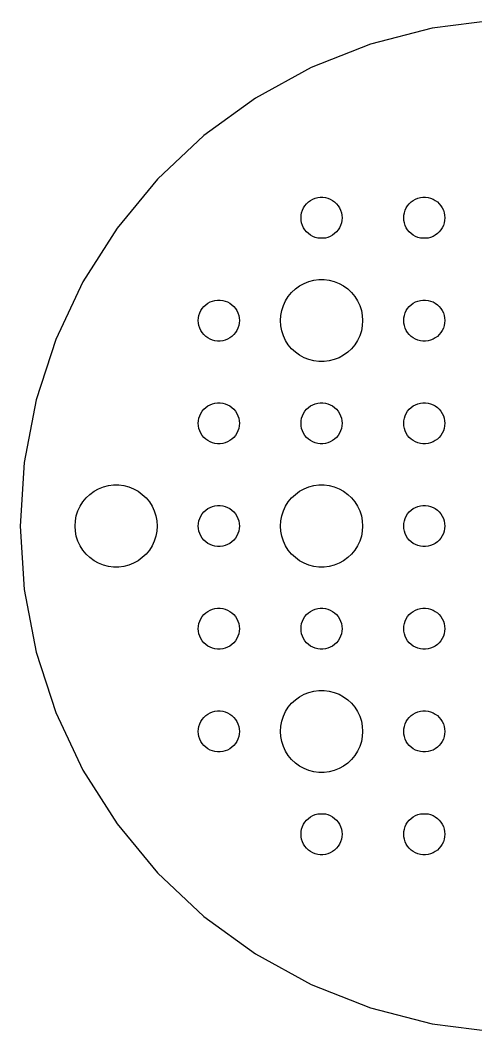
# Model space of a CAD drawing. Header units: metres. Extents: x -37 to 37, y -36.9 to 36.9.
# Drawn here: x -37 to -3.7, y -36.9 to 36.9 of the extents above; entities that cross this region are included whole.
import ezdxf

# ---------------------------------------------------------------- set-up
doc = ezdxf.new("R2010")
doc.units = ezdxf.units.M

msp = doc.modelspace()

# ---------------------------------------------------------------- linework, layer by layer
for p, q in [((-2.32324, 36.927), (-6.93311, 36.3446)), ((-6.93311, 36.3446), (-11.4336, 35.1891)), ((-11.4336, 35.1891), (-15.7538, 33.4786)), ((-15.7538, 33.4786), (-19.8256, 31.2401)), ((-19.8256, 31.2401), (-23.5847, 28.509)), ((-23.5847, 28.509), (-26.9718, 25.3282)), ((-26.9718, 25.3282), (-29.9336, 21.748)), ((-16.0934, 23.5268), (-15.9561, 23.6558)), ((-15.9561, 23.6558), (-15.8037, 23.7665)), ((-15.8037, 23.7665), (-15.6387, 23.8572)), ((-15.6387, 23.8572), (-15.4635, 23.9266)), ((-15.4635, 23.9266), (-15.2811, 23.9734)), ((-15.2811, 23.9734), (-15.0942, 23.997)), ((-15.0942, 23.997), (-14.9058, 23.997)), ((-14.9058, 23.997), (-14.7189, 23.9734)), ((-14.7189, 23.9734), (-14.5365, 23.9266)), ((-14.5365, 23.9266), (-14.3613, 23.8572)), ((-14.3613, 23.8572), (-14.1963, 23.7665)), ((-14.1963, 23.7665), (-14.0439, 23.6558)), ((-14.0439, 23.6558), (-13.9065, 23.5268)), ((-8.59344, 23.5268), (-8.45613, 23.6558)), ((-8.45613, 23.6558), (-8.30373, 23.7665)), ((-8.30373, 23.7665), (-8.13866, 23.8572)), ((-8.13866, 23.8572), (-7.96352, 23.9266)), ((-7.96352, 23.9266), (-7.78107, 23.9734)), ((-7.78107, 23.9734), (-7.59418, 23.997)), ((-7.59418, 23.997), (-7.40581, 23.997)), ((-7.40581, 23.997), (-7.21892, 23.9734)), ((-7.21892, 23.9734), (-7.03647, 23.9266)), ((-7.03647, 23.9266), (-6.86133, 23.8572)), ((-6.86133, 23.8572), (-6.69626, 23.7665)), ((-6.69626, 23.7665), (-6.54385, 23.6558)), ((-6.54385, 23.6558), (-6.40654, 23.5268)), ((-16.4529, 22.873), (-16.3947, 23.0522)), ((-16.3947, 23.0522), (-16.3145, 23.2226)), ((-16.3145, 23.2226), (-16.2135, 23.3817)), ((-16.2135, 23.3817), (-16.0934, 23.5268)), ((-13.9065, 23.5268), (-13.7865, 23.3817)), ((-13.7865, 23.3817), (-13.6855, 23.2226)), ((-13.6855, 23.2226), (-13.6053, 23.0522)), ((-13.6053, 23.0522), (-13.5471, 22.873)), ((-8.95287, 22.873), (-8.89465, 23.0522)), ((-8.89465, 23.0522), (-8.81445, 23.2226)), ((-8.81445, 23.2226), (-8.71352, 23.3817)), ((-8.71352, 23.3817), (-8.59344, 23.5268)), ((-6.40654, 23.5268), (-6.28647, 23.3817)), ((-6.28647, 23.3817), (-6.18553, 23.2226)), ((-6.18553, 23.2226), (-6.10533, 23.0522)), ((-6.10533, 23.0522), (-6.04712, 22.873)), ((-16.5, 22.5), (-16.4882, 22.688)), ((-16.4882, 22.312), (-16.5, 22.5)), ((-16.4882, 22.688), (-16.4529, 22.873)), ((-16.4529, 22.127), (-16.4882, 22.312)), ((-13.5471, 22.873), (-13.5118, 22.688)), ((-13.5118, 22.312), (-13.5471, 22.127)), ((-13.5118, 22.688), (-13.5, 22.5)), ((-13.5, 22.5), (-13.5118, 22.312)), ((-9, 22.5), (-8.98816, 22.688)), ((-8.98816, 22.312), (-9, 22.5)), ((-8.98816, 22.688), (-8.95287, 22.873)), ((-8.95287, 22.127), (-8.98816, 22.312)), ((-6.04712, 22.873), (-6.01183, 22.688)), ((-6.01183, 22.312), (-6.04712, 22.127)), ((-6.01183, 22.688), (-6, 22.5)), ((-6, 22.5), (-6.01183, 22.312)), ((-29.9336, 21.748), (-32.4233, 17.8249)), ((-16.3947, 21.9478), (-16.4529, 22.127)), ((-16.3145, 21.7774), (-16.3947, 21.9478)), ((-16.2135, 21.6183), (-16.3145, 21.7774)), ((-16.0934, 21.4732), (-16.2135, 21.6183)), ((-15.9561, 21.3442), (-16.0934, 21.4732)), ((-13.9065, 21.4732), (-14.0439, 21.3442)), ((-13.7865, 21.6183), (-13.9065, 21.4732)), ((-13.6855, 21.7774), (-13.7865, 21.6183)), ((-13.6053, 21.9478), (-13.6855, 21.7774)), ((-13.5471, 22.127), (-13.6053, 21.9478)), ((-8.89465, 21.9478), (-8.95287, 22.127)), ((-8.81445, 21.7774), (-8.89465, 21.9478)), ((-8.71352, 21.6183), (-8.81445, 21.7774)), ((-8.59344, 21.4732), (-8.71352, 21.6183)), ((-8.45613, 21.3442), (-8.59344, 21.4732)), ((-6.40654, 21.4732), (-6.54385, 21.3442)), ((-6.28647, 21.6183), (-6.40654, 21.4732)), ((-6.18553, 21.7774), (-6.28647, 21.6183)), ((-6.10533, 21.9478), (-6.18553, 21.7774)), ((-6.04712, 22.127), (-6.10533, 21.9478)), ((-15.8037, 21.2335), (-15.9561, 21.3442)), ((-15.6387, 21.1427), (-15.8037, 21.2335)), ((-15.4635, 21.0734), (-15.6387, 21.1427)), ((-15.2811, 21.0266), (-15.4635, 21.0734)), ((-15.0942, 21.003), (-15.2811, 21.0266)), ((-14.9058, 21.003), (-15.0942, 21.003)), ((-14.7189, 21.0266), (-14.9058, 21.003)), ((-14.5365, 21.0734), (-14.7189, 21.0266)), ((-14.3613, 21.1427), (-14.5365, 21.0734)), ((-14.1963, 21.2335), (-14.3613, 21.1427)), ((-14.0439, 21.3442), (-14.1963, 21.2335)), ((-8.30373, 21.2335), (-8.45613, 21.3442)), ((-8.13866, 21.1427), (-8.30373, 21.2335)), ((-7.96352, 21.0734), (-8.13866, 21.1427)), ((-7.78107, 21.0266), (-7.96352, 21.0734)), ((-7.59418, 21.003), (-7.78107, 21.0266)), ((-7.40581, 21.003), (-7.59418, 21.003)), ((-7.21892, 21.0266), (-7.40581, 21.003)), ((-7.03647, 21.0734), (-7.21892, 21.0266)), ((-6.86133, 21.1427), (-7.03647, 21.0734)), ((-6.69626, 21.2335), (-6.86133, 21.1427)), ((-6.54385, 21.3442), (-6.69626, 21.2335)), ((-32.4233, 17.8249), (-34.4017, 13.6206)), ((-16.2773, 17.7145), (-15.927, 17.8532)), ((-15.927, 17.8532), (-15.5621, 17.9469)), ((-15.5621, 17.9469), (-15.1884, 17.9941)), ((-15.1884, 17.9941), (-14.8116, 17.9941)), ((-14.8116, 17.9941), (-14.4379, 17.9469)), ((-14.4379, 17.9469), (-14.0729, 17.8532)), ((-14.0729, 17.8532), (-13.7227, 17.7145)), ((-17.427, 16.7634), (-17.1869, 17.0536)), ((-17.1869, 17.0536), (-16.9123, 17.3115)), ((-16.9123, 17.3115), (-16.6075, 17.533)), ((-16.6075, 17.533), (-16.2773, 17.7145)), ((-13.7227, 17.7145), (-13.3925, 17.533)), ((-13.3925, 17.533), (-13.0877, 17.3115)), ((-13.0877, 17.3115), (-12.8131, 17.0536)), ((-12.8131, 17.0536), (-12.5729, 16.7634)), ((-23.4561, 16.1558), (-23.3037, 16.2665)), ((-23.3037, 16.2665), (-23.1387, 16.3572)), ((-23.1387, 16.3572), (-22.9635, 16.4266)), ((-22.9635, 16.4266), (-22.7811, 16.4734)), ((-22.7811, 16.4734), (-22.5942, 16.497)), ((-22.5942, 16.497), (-22.4058, 16.497)), ((-22.4058, 16.497), (-22.2189, 16.4734)), ((-22.2189, 16.4734), (-22.0365, 16.4266)), ((-22.0365, 16.4266), (-21.8613, 16.3572)), ((-21.8613, 16.3572), (-21.6963, 16.2665)), ((-21.6963, 16.2665), (-21.5439, 16.1558)), ((-17.7893, 16.1044), (-17.6289, 16.4453)), ((-17.6289, 16.4453), (-17.427, 16.7634)), ((-12.5729, 16.7634), (-12.3711, 16.4453)), ((-12.3711, 16.4453), (-12.2107, 16.1044)), ((-8.45613, 16.1558), (-8.30373, 16.2665)), ((-8.30373, 16.2665), (-8.13866, 16.3572)), ((-8.13866, 16.3572), (-7.96352, 16.4266)), ((-7.96352, 16.4266), (-7.78107, 16.4734)), ((-7.78107, 16.4734), (-7.59418, 16.497)), ((-7.59418, 16.497), (-7.40581, 16.497)), ((-7.40581, 16.497), (-7.21892, 16.4734)), ((-7.21892, 16.4734), (-7.03647, 16.4266)), ((-7.03647, 16.4266), (-6.86133, 16.3572)), ((-6.86133, 16.3572), (-6.69626, 16.2665)), ((-6.69626, 16.2665), (-6.54385, 16.1558)), ((-23.9529, 15.373), (-23.8947, 15.5522)), ((-23.8947, 15.5522), (-23.8145, 15.7226)), ((-23.8145, 15.7226), (-23.7135, 15.8817)), ((-23.7135, 15.8817), (-23.5934, 16.0268)), ((-23.5934, 16.0268), (-23.4561, 16.1558)), ((-21.5439, 16.1558), (-21.4065, 16.0268)), ((-21.4065, 16.0268), (-21.2865, 15.8817)), ((-21.2865, 15.8817), (-21.1855, 15.7226)), ((-21.1855, 15.7226), (-21.1053, 15.5522)), ((-21.1053, 15.5522), (-21.0471, 15.373)), ((-17.9763, 15.376), (-17.9057, 15.7461)), ((-17.9057, 15.7461), (-17.7893, 16.1044)), ((-12.2107, 16.1044), (-12.0942, 15.7461)), ((-12.0942, 15.7461), (-12.0237, 15.376)), ((-8.95287, 15.373), (-8.89465, 15.5522)), ((-8.89465, 15.5522), (-8.81445, 15.7226)), ((-8.81445, 15.7226), (-8.71352, 15.8817)), ((-8.71352, 15.8817), (-8.59344, 16.0268)), ((-8.59344, 16.0268), (-8.45613, 16.1558)), ((-6.54385, 16.1558), (-6.40654, 16.0268)), ((-6.40654, 16.0268), (-6.28647, 15.8817)), ((-6.28647, 15.8817), (-6.18553, 15.7226)), ((-6.18553, 15.7226), (-6.10533, 15.5522)), ((-6.10533, 15.5522), (-6.04712, 15.373)), ((-24, 15), (-23.9882, 15.188)), ((-23.9882, 14.812), (-24, 15)), ((-23.9882, 15.188), (-23.9529, 15.373)), ((-23.9529, 14.627), (-23.9882, 14.812)), ((-21.0471, 15.373), (-21.0118, 15.188)), ((-21.0118, 14.812), (-21.0471, 14.627)), ((-21.0118, 15.188), (-21, 15)), ((-21, 15), (-21.0118, 14.812)), ((-18, 15), (-17.9763, 15.376)), ((-17.9763, 14.624), (-18, 15)), ((-12.0237, 15.376), (-12, 15)), ((-12, 15), (-12.0237, 14.624)), ((-9, 15), (-8.98816, 15.188)), ((-8.98816, 14.812), (-9, 15)), ((-8.98816, 15.188), (-8.95287, 15.373)), ((-8.95287, 14.627), (-8.98816, 14.812)), ((-6.04712, 15.373), (-6.01183, 15.188)), ((-6.01183, 14.812), (-6.04712, 14.627)), ((-6.01183, 15.188), (-6, 15)), ((-6, 15), (-6.01183, 14.812)), ((-23.8947, 14.4478), (-23.9529, 14.627)), ((-23.8145, 14.2774), (-23.8947, 14.4478)), ((-23.7135, 14.1183), (-23.8145, 14.2774)), ((-23.5934, 13.9732), (-23.7135, 14.1183)), ((-21.2865, 14.1183), (-21.4065, 13.9732)), ((-21.1855, 14.2774), (-21.2865, 14.1183)), ((-21.1053, 14.4478), (-21.1855, 14.2774)), ((-21.0471, 14.627), (-21.1053, 14.4478)), ((-17.9057, 14.2539), (-17.9763, 14.624)), ((-17.7893, 13.8956), (-17.9057, 14.2539)), ((-12.0942, 14.2539), (-12.2107, 13.8956)), ((-12.0237, 14.624), (-12.0942, 14.2539)), ((-8.89465, 14.4478), (-8.95287, 14.627)), ((-8.81445, 14.2774), (-8.89465, 14.4478)), ((-8.71352, 14.1183), (-8.81445, 14.2774)), ((-8.59344, 13.9732), (-8.71352, 14.1183)), ((-6.28647, 14.1183), (-6.40654, 13.9732)), ((-6.18553, 14.2774), (-6.28647, 14.1183)), ((-6.10533, 14.4478), (-6.18553, 14.2774)), ((-6.04712, 14.627), (-6.10533, 14.4478)), ((-34.4017, 13.6206), (-35.8376, 9.20152)), ((-23.4561, 13.8442), (-23.5934, 13.9732)), ((-23.3037, 13.7335), (-23.4561, 13.8442)), ((-23.1387, 13.6427), (-23.3037, 13.7335)), ((-22.9635, 13.5734), (-23.1387, 13.6427)), ((-22.7811, 13.5266), (-22.9635, 13.5734)), ((-22.5942, 13.5029), (-22.7811, 13.5266)), ((-22.4058, 13.5029), (-22.5942, 13.5029)), ((-22.2189, 13.5266), (-22.4058, 13.5029)), ((-22.0365, 13.5734), (-22.2189, 13.5266)), ((-21.8613, 13.6427), (-22.0365, 13.5734)), ((-21.6963, 13.7335), (-21.8613, 13.6427)), ((-21.5439, 13.8442), (-21.6963, 13.7335)), ((-21.4065, 13.9732), (-21.5439, 13.8442)), ((-17.6289, 13.5547), (-17.7893, 13.8956)), ((-17.427, 13.2366), (-17.6289, 13.5547)), ((-12.3711, 13.5547), (-12.5729, 13.2366)), ((-12.2107, 13.8956), (-12.3711, 13.5547)), ((-8.45613, 13.8442), (-8.59344, 13.9732)), ((-8.30373, 13.7335), (-8.45613, 13.8442)), ((-8.13866, 13.6427), (-8.30373, 13.7335)), ((-7.96352, 13.5734), (-8.13866, 13.6427)), ((-7.78107, 13.5266), (-7.96352, 13.5734)), ((-7.59418, 13.5029), (-7.78107, 13.5266)), ((-7.40581, 13.5029), (-7.59418, 13.5029)), ((-7.21892, 13.5266), (-7.40581, 13.5029)), ((-7.03647, 13.5734), (-7.21892, 13.5266)), ((-6.86133, 13.6427), (-7.03647, 13.5734)), ((-6.69626, 13.7335), (-6.86133, 13.6427)), ((-6.54385, 13.8442), (-6.69626, 13.7335)), ((-6.40654, 13.9732), (-6.54385, 13.8442)), ((-17.1869, 12.9464), (-17.427, 13.2366)), ((-16.9123, 12.6884), (-17.1869, 12.9464)), ((-16.6075, 12.467), (-16.9123, 12.6884)), ((-13.0877, 12.6884), (-13.3925, 12.467)), ((-12.8131, 12.9464), (-13.0877, 12.6884)), ((-12.5729, 13.2366), (-12.8131, 12.9464)), ((-16.2773, 12.2855), (-16.6075, 12.467)), ((-15.927, 12.1468), (-16.2773, 12.2855)), ((-15.5621, 12.0531), (-15.927, 12.1468)), ((-15.1884, 12.0059), (-15.5621, 12.0531)), ((-14.8116, 12.0059), (-15.1884, 12.0059)), ((-14.4379, 12.0531), (-14.8116, 12.0059)), ((-14.0729, 12.1468), (-14.4379, 12.0531)), ((-13.7227, 12.2855), (-14.0729, 12.1468)), ((-13.3925, 12.467), (-13.7227, 12.2855)), ((-35.8376, 9.20152), (-36.7082, 4.63733)), ((-23.1387, 8.85724), (-22.9635, 8.92657)), ((-22.9635, 8.92657), (-22.7811, 8.97342)), ((-22.7811, 8.97342), (-22.5942, 8.99704)), ((-22.5942, 8.99704), (-22.4058, 8.99704)), ((-22.4058, 8.99704), (-22.2189, 8.97342)), ((-22.2189, 8.97342), (-22.0365, 8.92657)), ((-22.0365, 8.92657), (-21.8613, 8.85724)), ((-15.6387, 8.85724), (-15.4635, 8.92657)), ((-15.4635, 8.92657), (-15.2811, 8.97342)), ((-15.2811, 8.97342), (-15.0942, 8.99704)), ((-15.0942, 8.99704), (-14.9058, 8.99704)), ((-14.9058, 8.99704), (-14.7189, 8.97342)), ((-14.7189, 8.97342), (-14.5365, 8.92657)), ((-14.5365, 8.92657), (-14.3613, 8.85724)), ((-8.13866, 8.85724), (-7.96352, 8.92657)), ((-7.96352, 8.92657), (-7.78107, 8.97342)), ((-7.78107, 8.97342), (-7.59418, 8.99704)), ((-7.59418, 8.99704), (-7.40581, 8.99704)), ((-7.40581, 8.99704), (-7.21892, 8.97342)), ((-7.21892, 8.97342), (-7.03647, 8.92657)), ((-7.03647, 8.92657), (-6.86133, 8.85724)), ((-23.8947, 8.05219), (-23.8145, 8.22263)), ((-23.8145, 8.22263), (-23.7135, 8.38167)), ((-23.7135, 8.38167), (-23.5934, 8.52681)), ((-23.5934, 8.52681), (-23.4561, 8.65576)), ((-23.4561, 8.65576), (-23.3037, 8.76648)), ((-23.3037, 8.76648), (-23.1387, 8.85724)), ((-21.8613, 8.85724), (-21.6963, 8.76648)), ((-21.6963, 8.76648), (-21.5439, 8.65576)), ((-21.5439, 8.65576), (-21.4065, 8.52681)), ((-21.4065, 8.52681), (-21.2865, 8.38167)), ((-21.2865, 8.38167), (-21.1855, 8.22263)), ((-21.1855, 8.22263), (-21.1053, 8.05219)), ((-16.3947, 8.05219), (-16.3145, 8.22263)), ((-16.3145, 8.22263), (-16.2135, 8.38167)), ((-16.2135, 8.38167), (-16.0934, 8.52681)), ((-16.0934, 8.52681), (-15.9561, 8.65576)), ((-15.9561, 8.65576), (-15.8037, 8.76648)), ((-15.8037, 8.76648), (-15.6387, 8.85724)), ((-14.3613, 8.85724), (-14.1963, 8.76648)), ((-14.1963, 8.76648), (-14.0439, 8.65576)), ((-14.0439, 8.65576), (-13.9065, 8.52681)), ((-13.9065, 8.52681), (-13.7865, 8.38167)), ((-13.7865, 8.38167), (-13.6855, 8.22263)), ((-13.6855, 8.22263), (-13.6053, 8.05219)), ((-8.89465, 8.05219), (-8.81445, 8.22263)), ((-8.81445, 8.22263), (-8.71352, 8.38167)), ((-8.71352, 8.38167), (-8.59344, 8.52681)), ((-8.59344, 8.52681), (-8.45613, 8.65576)), ((-8.45613, 8.65576), (-8.30373, 8.76648)), ((-8.30373, 8.76648), (-8.13866, 8.85724)), ((-6.86133, 8.85724), (-6.69626, 8.76648)), ((-6.69626, 8.76648), (-6.54385, 8.65576)), ((-6.54385, 8.65576), (-6.40654, 8.52681)), ((-6.40654, 8.52681), (-6.28647, 8.38167)), ((-6.28647, 8.38167), (-6.18553, 8.22263)), ((-6.18553, 8.22263), (-6.10533, 8.05219)), ((-24, 7.5), (-23.9882, 7.68799)), ((-23.9882, 7.312), (-24, 7.5)), ((-23.9882, 7.68799), (-23.9529, 7.87303)), ((-23.9529, 7.87303), (-23.8947, 8.05219)), ((-21.1053, 8.05219), (-21.0471, 7.87303)), ((-21.0471, 7.87303), (-21.0118, 7.68799)), ((-21.0118, 7.68799), (-21, 7.5)), ((-21, 7.5), (-21.0118, 7.312)), ((-16.5, 7.5), (-16.4882, 7.68799)), ((-16.4882, 7.312), (-16.5, 7.5)), ((-16.4882, 7.68799), (-16.4529, 7.87303)), ((-16.4529, 7.87303), (-16.3947, 8.05219)), ((-13.6053, 8.05219), (-13.5471, 7.87303)), ((-13.5471, 7.87303), (-13.5118, 7.68799)), ((-13.5118, 7.68799), (-13.5, 7.5)), ((-13.5, 7.5), (-13.5118, 7.312)), ((-9, 7.5), (-8.98816, 7.68799)), ((-8.98816, 7.312), (-9, 7.5)), ((-8.98816, 7.68799), (-8.95287, 7.87303)), ((-8.95287, 7.87303), (-8.89465, 8.05219)), ((-6.10533, 8.05219), (-6.04712, 7.87303)), ((-6.04712, 7.87303), (-6.01183, 7.68799)), ((-6.01183, 7.68799), (-6, 7.5)), ((-6, 7.5), (-6.01183, 7.312)), ((-23.9529, 7.12695), (-23.9882, 7.312)), ((-23.8947, 6.9478), (-23.9529, 7.12695)), ((-23.8145, 6.77736), (-23.8947, 6.9478)), ((-23.7135, 6.61832), (-23.8145, 6.77736)), ((-21.1855, 6.77736), (-21.2865, 6.61832)), ((-21.1053, 6.9478), (-21.1855, 6.77736)), ((-21.0471, 7.12695), (-21.1053, 6.9478)), ((-21.0118, 7.312), (-21.0471, 7.12695)), ((-16.4529, 7.12695), (-16.4882, 7.312)), ((-16.3947, 6.9478), (-16.4529, 7.12695)), ((-16.3145, 6.77736), (-16.3947, 6.9478)), ((-16.2135, 6.61832), (-16.3145, 6.77736)), ((-13.6855, 6.77736), (-13.7865, 6.61832)), ((-13.6053, 6.9478), (-13.6855, 6.77736)), ((-13.5471, 7.12695), (-13.6053, 6.9478)), ((-13.5118, 7.312), (-13.5471, 7.12695)), ((-8.95287, 7.12695), (-8.98816, 7.312)), ((-8.89465, 6.9478), (-8.95287, 7.12695)), ((-8.81445, 6.77736), (-8.89465, 6.9478)), ((-8.71352, 6.61832), (-8.81445, 6.77736)), ((-6.18553, 6.77736), (-6.28647, 6.61832)), ((-6.10533, 6.9478), (-6.18553, 6.77736)), ((-6.04712, 7.12695), (-6.10533, 6.9478)), ((-6.01183, 7.312), (-6.04712, 7.12695)), ((-23.5934, 6.47318), (-23.7135, 6.61832)), ((-23.4561, 6.34422), (-23.5934, 6.47318)), ((-23.3037, 6.23351), (-23.4561, 6.34422)), ((-23.1387, 6.14275), (-23.3037, 6.23351)), ((-22.9635, 6.07341), (-23.1387, 6.14275)), ((-22.7811, 6.02657), (-22.9635, 6.07341)), ((-22.5942, 6.00294), (-22.7811, 6.02657)), ((-22.4058, 6.00294), (-22.5942, 6.00294)), ((-22.2189, 6.02657), (-22.4058, 6.00294)), ((-22.0365, 6.07341), (-22.2189, 6.02657)), ((-21.8613, 6.14275), (-22.0365, 6.07341)), ((-21.6963, 6.23351), (-21.8613, 6.14275)), ((-21.5439, 6.34422), (-21.6963, 6.23351)), ((-21.4065, 6.47318), (-21.5439, 6.34422)), ((-21.2865, 6.61832), (-21.4065, 6.47318)), ((-16.0934, 6.47318), (-16.2135, 6.61832)), ((-15.9561, 6.34422), (-16.0934, 6.47318)), ((-15.8037, 6.23351), (-15.9561, 6.34422)), ((-15.6387, 6.14275), (-15.8037, 6.23351)), ((-15.4635, 6.07341), (-15.6387, 6.14275)), ((-15.2811, 6.02657), (-15.4635, 6.07341)), ((-15.0942, 6.00294), (-15.2811, 6.02657)), ((-14.9058, 6.00294), (-15.0942, 6.00294)), ((-14.7189, 6.02657), (-14.9058, 6.00294)), ((-14.5365, 6.07341), (-14.7189, 6.02657)), ((-14.3613, 6.14275), (-14.5365, 6.07341)), ((-14.1963, 6.23351), (-14.3613, 6.14275)), ((-14.0439, 6.34422), (-14.1963, 6.23351)), ((-13.9065, 6.47318), (-14.0439, 6.34422)), ((-13.7865, 6.61832), (-13.9065, 6.47318)), ((-8.59344, 6.47318), (-8.71352, 6.61832)), ((-8.45613, 6.34422), (-8.59344, 6.47318)), ((-8.30373, 6.23351), (-8.45613, 6.34422)), ((-8.13866, 6.14275), (-8.30373, 6.23351)), ((-7.96352, 6.07341), (-8.13866, 6.14275)), ((-7.78107, 6.02657), (-7.96352, 6.07341)), ((-7.59418, 6.00294), (-7.78107, 6.02657)), ((-7.40581, 6.00294), (-7.59418, 6.00294)), ((-7.21892, 6.02657), (-7.40581, 6.00294)), ((-7.03647, 6.07341), (-7.21892, 6.02657)), ((-6.86133, 6.14275), (-7.03647, 6.07341)), ((-6.69626, 6.23351), (-6.86133, 6.14275)), ((-6.54385, 6.34422), (-6.69626, 6.23351)), ((-6.40654, 6.47318), (-6.54385, 6.34422)), ((-6.28647, 6.61832), (-6.40654, 6.47318)), ((-36.7082, 4.63733), (-37, 0)), ((-30.5621, 2.94685), (-30.1884, 2.99408)), ((-30.1884, 2.99408), (-29.8116, 2.99408)), ((-29.8116, 2.99408), (-29.4379, 2.94685)), ((-15.5621, 2.94685), (-15.1884, 2.99408)), ((-15.1884, 2.99408), (-14.8116, 2.99408)), ((-14.8116, 2.99408), (-14.4379, 2.94685)), ((-32.1869, 2.05363), (-31.9123, 2.31154)), ((-31.9123, 2.31154), (-31.6075, 2.53297)), ((-31.6075, 2.53297), (-31.2773, 2.71448)), ((-31.2773, 2.71448), (-30.927, 2.85316)), ((-30.927, 2.85316), (-30.5621, 2.94685)), ((-29.4379, 2.94685), (-29.0729, 2.85316)), ((-29.0729, 2.85316), (-28.7227, 2.71448)), ((-28.7227, 2.71448), (-28.3925, 2.53297)), ((-28.3925, 2.53297), (-28.0877, 2.31154)), ((-28.0877, 2.31154), (-27.8131, 2.05363)), ((-17.1869, 2.05363), (-16.9123, 2.31154)), ((-16.9123, 2.31154), (-16.6075, 2.53297)), ((-16.6075, 2.53297), (-16.2773, 2.71448)), ((-16.2773, 2.71448), (-15.927, 2.85316)), ((-15.927, 2.85316), (-15.5621, 2.94685)), ((-14.4379, 2.94685), (-14.0729, 2.85316)), ((-14.0729, 2.85316), (-13.7227, 2.71448)), ((-13.7227, 2.71448), (-13.3925, 2.53297)), ((-13.3925, 2.53297), (-13.0877, 2.31154)), ((-13.0877, 2.31154), (-12.8131, 2.05363)), ((-32.6289, 1.44525), (-32.427, 1.76335)), ((-32.427, 1.76335), (-32.1869, 2.05363)), ((-27.8131, 2.05363), (-27.5729, 1.76335)), ((-27.5729, 1.76335), (-27.3711, 1.44525)), ((-22.7811, 1.47342), (-22.5942, 1.49704)), ((-22.5942, 1.49704), (-22.4058, 1.49704)), ((-22.4058, 1.49704), (-22.2189, 1.47342)), ((-17.6289, 1.44525), (-17.427, 1.76335)), ((-17.427, 1.76335), (-17.1869, 2.05363)), ((-12.8131, 2.05363), (-12.5729, 1.76335)), ((-12.5729, 1.76335), (-12.3711, 1.44525)), ((-7.78107, 1.47342), (-7.59418, 1.49704)), ((-7.59418, 1.49704), (-7.40581, 1.49704)), ((-7.40581, 1.49704), (-7.21892, 1.47342)), ((-32.9763, 0.375992), (-32.9057, 0.746063)), ((-32.9057, 0.746063), (-32.7893, 1.10437)), ((-32.7893, 1.10437), (-32.6289, 1.44525)), ((-27.3711, 1.44525), (-27.2107, 1.10437)), ((-27.2107, 1.10437), (-27.0942, 0.746063)), ((-27.0942, 0.746063), (-27.0237, 0.375992)), ((-23.8145, 0.722626), (-23.7135, 0.881668)), ((-23.7135, 0.881668), (-23.5934, 1.02681)), ((-23.5934, 1.02681), (-23.4561, 1.15576)), ((-23.4561, 1.15576), (-23.3037, 1.26648)), ((-23.3037, 1.26648), (-23.1387, 1.35724)), ((-23.1387, 1.35724), (-22.9635, 1.42657)), ((-22.9635, 1.42657), (-22.7811, 1.47342)), ((-22.2189, 1.47342), (-22.0365, 1.42657)), ((-22.0365, 1.42657), (-21.8613, 1.35724)), ((-21.8613, 1.35724), (-21.6963, 1.26648)), ((-21.6963, 1.26648), (-21.5439, 1.15576)), ((-21.5439, 1.15576), (-21.4065, 1.02681)), ((-21.4065, 1.02681), (-21.2865, 0.881668)), ((-21.2865, 0.881668), (-21.1855, 0.722626)), ((-17.9763, 0.375992), (-17.9057, 0.746063)), ((-17.9057, 0.746063), (-17.7893, 1.10437)), ((-17.7893, 1.10437), (-17.6289, 1.44525)), ((-12.3711, 1.44525), (-12.2107, 1.10437)), ((-12.2107, 1.10437), (-12.0942, 0.746063)), ((-12.0942, 0.746063), (-12.0237, 0.375992)), ((-8.81445, 0.722626), (-8.71352, 0.881668)), ((-8.71352, 0.881668), (-8.59344, 1.02681)), ((-8.59344, 1.02681), (-8.45613, 1.15576)), ((-8.45613, 1.15576), (-8.30373, 1.26648)), ((-8.30373, 1.26648), (-8.13866, 1.35724)), ((-8.13866, 1.35724), (-7.96352, 1.42657)), ((-7.96352, 1.42657), (-7.78107, 1.47342)), ((-7.21892, 1.47342), (-7.03647, 1.42657)), ((-7.03647, 1.42657), (-6.86133, 1.35724)), ((-6.86133, 1.35724), (-6.69626, 1.26648)), ((-6.69626, 1.26648), (-6.54385, 1.15576)), ((-6.54385, 1.15576), (-6.40654, 1.02681)), ((-6.40654, 1.02681), (-6.28647, 0.881668)), ((-6.28647, 0.881668), (-6.18553, 0.722626)), ((-37, 0), (-36.7082, -4.63733)), ((-33, 0), (-32.9763, 0.375992)), ((-32.9763, -0.375992), (-33, 0)), ((-27.0237, 0.375992), (-27, 0)), ((-27, 0), (-27.0237, -0.375992)), ((-24, 0), (-23.9882, 0.187988)), ((-23.9882, -0.187988), (-24, 0)), ((-23.9882, 0.187988), (-23.9529, 0.373032)), ((-23.9529, 0.373032), (-23.8947, 0.552185)), ((-23.8947, 0.552185), (-23.8145, 0.722626)), ((-21.1855, 0.722626), (-21.1053, 0.552185)), ((-21.1053, 0.552185), (-21.0471, 0.373032)), ((-21.0471, 0.373032), (-21.0118, 0.187988)), ((-21.0118, 0.187988), (-21, 0)), ((-21, 0), (-21.0118, -0.187988)), ((-18, 0), (-17.9763, 0.375992)), ((-17.9763, -0.375992), (-18, 0)), ((-12.0237, 0.375992), (-12, 0)), ((-12, 0), (-12.0237, -0.375992)), ((-9, 0), (-8.98816, 0.187988)), ((-8.98816, -0.187988), (-9, 0)), ((-8.98816, 0.187988), (-8.95287, 0.373032)), ((-8.95287, 0.373032), (-8.89465, 0.552185)), ((-8.89465, 0.552185), (-8.81445, 0.722626)), ((-6.18553, 0.722626), (-6.10533, 0.552185)), ((-6.10533, 0.552185), (-6.04712, 0.373032)), ((-6.04712, 0.373032), (-6.01183, 0.187988)), ((-6.01183, 0.187988), (-6, 0)), ((-6, 0), (-6.01183, -0.187988)), ((-32.9057, -0.746063), (-32.9763, -0.375992)), ((-27.0237, -0.375992), (-27.0942, -0.746063)), ((-23.9529, -0.373032), (-23.9882, -0.187988)), ((-23.8947, -0.552185), (-23.9529, -0.373032)), ((-23.8145, -0.722626), (-23.8947, -0.552185)), ((-23.7135, -0.881668), (-23.8145, -0.722626)), ((-21.1855, -0.722626), (-21.2865, -0.881668)), ((-21.1053, -0.552185), (-21.1855, -0.722626)), ((-21.0471, -0.373032), (-21.1053, -0.552185)), ((-21.0118, -0.187988), (-21.0471, -0.373032)), ((-17.9057, -0.746063), (-17.9763, -0.375992)), ((-12.0237, -0.375992), (-12.0942, -0.746063)), ((-8.95287, -0.373032), (-8.98816, -0.187988)), ((-8.89465, -0.552185), (-8.95287, -0.373032)), ((-8.81445, -0.722626), (-8.89465, -0.552185)), ((-8.71352, -0.881668), (-8.81445, -0.722626)), ((-6.18553, -0.722626), (-6.28647, -0.881668)), ((-6.10533, -0.552185), (-6.18553, -0.722626)), ((-6.04712, -0.373032), (-6.10533, -0.552185)), ((-6.01183, -0.187988), (-6.04712, -0.373032)), ((-32.7893, -1.10437), (-32.9057, -0.746063)), ((-32.6289, -1.44525), (-32.7893, -1.10437)), ((-32.427, -1.76335), (-32.6289, -1.44525)), ((-27.3711, -1.44525), (-27.5729, -1.76335)), ((-27.2107, -1.10437), (-27.3711, -1.44525)), ((-27.0942, -0.746063), (-27.2107, -1.10437)), ((-23.5934, -1.02681), (-23.7135, -0.881668)), ((-23.4561, -1.15576), (-23.5934, -1.02681)), ((-23.3037, -1.26648), (-23.4561, -1.15576)), ((-23.1387, -1.35724), (-23.3037, -1.26648)), ((-22.9635, -1.42657), (-23.1387, -1.35724)), ((-22.7811, -1.47342), (-22.9635, -1.42657)), ((-22.5942, -1.49704), (-22.7811, -1.47342)), ((-22.2189, -1.47342), (-22.4058, -1.49704)), ((-22.0365, -1.42657), (-22.2189, -1.47342)), ((-21.8613, -1.35724), (-22.0365, -1.42657)), ((-21.6963, -1.26648), (-21.8613, -1.35724)), ((-21.5439, -1.15576), (-21.6963, -1.26648)), ((-21.4065, -1.02681), (-21.5439, -1.15576)), ((-21.2865, -0.881668), (-21.4065, -1.02681)), ((-17.7893, -1.10437), (-17.9057, -0.746063)), ((-17.6289, -1.44525), (-17.7893, -1.10437)), ((-17.427, -1.76335), (-17.6289, -1.44525)), ((-12.3711, -1.44525), (-12.5729, -1.76335)), ((-12.2107, -1.10437), (-12.3711, -1.44525)), ((-12.0942, -0.746063), (-12.2107, -1.10437)), ((-8.59344, -1.02681), (-8.71352, -0.881668)), ((-8.45613, -1.15576), (-8.59344, -1.02681)), ((-8.30373, -1.26648), (-8.45613, -1.15576)), ((-8.13866, -1.35724), (-8.30373, -1.26648)), ((-7.96352, -1.42657), (-8.13866, -1.35724)), ((-7.78107, -1.47342), (-7.96352, -1.42657)), ((-7.59418, -1.49704), (-7.78107, -1.47342)), ((-7.21892, -1.47342), (-7.40581, -1.49704)), ((-7.03647, -1.42657), (-7.21892, -1.47342)), ((-6.86133, -1.35724), (-7.03647, -1.42657)), ((-6.69626, -1.26648), (-6.86133, -1.35724)), ((-6.54385, -1.15576), (-6.69626, -1.26648)), ((-6.40654, -1.02681), (-6.54385, -1.15576)), ((-6.28647, -0.881668), (-6.40654, -1.02681)), ((-32.1869, -2.05363), (-32.427, -1.76335)), ((-31.9123, -2.31154), (-32.1869, -2.05363)), ((-27.8131, -2.05363), (-28.0877, -2.31154)), ((-27.5729, -1.76335), (-27.8131, -2.05363)), ((-22.4058, -1.49704), (-22.5942, -1.49704)), ((-17.1869, -2.05363), (-17.427, -1.76335)), ((-16.9123, -2.31154), (-17.1869, -2.05363)), ((-12.8131, -2.05363), (-13.0877, -2.31154)), ((-12.5729, -1.76335), (-12.8131, -2.05363)), ((-7.40581, -1.49704), (-7.59418, -1.49704)), ((-31.6075, -2.53297), (-31.9123, -2.31154)), ((-31.2773, -2.71448), (-31.6075, -2.53297)), ((-30.927, -2.85316), (-31.2773, -2.71448)), ((-30.5621, -2.94685), (-30.927, -2.85316)), ((-30.1884, -2.99408), (-30.5621, -2.94685)), ((-29.4379, -2.94685), (-29.8116, -2.99408)), ((-29.0729, -2.85316), (-29.4379, -2.94685)), ((-28.7227, -2.71448), (-29.0729, -2.85316)), ((-28.3925, -2.53297), (-28.7227, -2.71448)), ((-28.0877, -2.31154), (-28.3925, -2.53297)), ((-16.6075, -2.53297), (-16.9123, -2.31154)), ((-16.2773, -2.71448), (-16.6075, -2.53297)), ((-15.927, -2.85316), (-16.2773, -2.71448)), ((-15.5621, -2.94685), (-15.927, -2.85316)), ((-15.1884, -2.99408), (-15.5621, -2.94685)), ((-14.4379, -2.94685), (-14.8116, -2.99408)), ((-14.0729, -2.85316), (-14.4379, -2.94685)), ((-13.7227, -2.71448), (-14.0729, -2.85316)), ((-13.3925, -2.53297), (-13.7227, -2.71448)), ((-13.0877, -2.31154), (-13.3925, -2.53297)), ((-29.8116, -2.99408), (-30.1884, -2.99408)), ((-14.8116, -2.99408), (-15.1884, -2.99408)), ((-36.7082, -4.63733), (-35.8376, -9.20152)), ((-23.8145, -6.77736), (-23.7135, -6.61832)), ((-23.7135, -6.61832), (-23.5934, -6.47318)), ((-23.5934, -6.47318), (-23.4561, -6.34422)), ((-23.4561, -6.34422), (-23.3037, -6.23351)), ((-23.3037, -6.23351), (-23.1387, -6.14275)), ((-23.1387, -6.14275), (-22.9635, -6.07341)), ((-22.9635, -6.07341), (-22.7811, -6.02657)), ((-22.7811, -6.02657), (-22.5942, -6.00294)), ((-22.5942, -6.00294), (-22.4058, -6.00294)), ((-22.4058, -6.00294), (-22.2189, -6.02657)), ((-22.2189, -6.02657), (-22.0365, -6.07341)), ((-22.0365, -6.07341), (-21.8613, -6.14275)), ((-21.8613, -6.14275), (-21.6963, -6.23351)), ((-21.6963, -6.23351), (-21.5439, -6.34422)), ((-21.5439, -6.34422), (-21.4065, -6.47318)), ((-21.4065, -6.47318), (-21.2865, -6.61832)), ((-21.2865, -6.61832), (-21.1855, -6.77736)), ((-16.3145, -6.77736), (-16.2135, -6.61832)), ((-16.2135, -6.61832), (-16.0934, -6.47318)), ((-16.0934, -6.47318), (-15.9561, -6.34422)), ((-15.9561, -6.34422), (-15.8037, -6.23351)), ((-15.8037, -6.23351), (-15.6387, -6.14275)), ((-15.6387, -6.14275), (-15.4635, -6.07341)), ((-15.4635, -6.07341), (-15.2811, -6.02657)), ((-15.2811, -6.02657), (-15.0942, -6.00294)), ((-15.0942, -6.00294), (-14.9058, -6.00294)), ((-14.9058, -6.00294), (-14.7189, -6.02657)), ((-14.7189, -6.02657), (-14.5365, -6.07341)), ((-14.5365, -6.07341), (-14.3613, -6.14275)), ((-14.3613, -6.14275), (-14.1963, -6.23351)), ((-14.1963, -6.23351), (-14.0439, -6.34422)), ((-14.0439, -6.34422), (-13.9065, -6.47318)), ((-13.9065, -6.47318), (-13.7865, -6.61832)), ((-13.7865, -6.61832), (-13.6855, -6.77736)), ((-8.81445, -6.77736), (-8.71352, -6.61832)), ((-8.71352, -6.61832), (-8.59344, -6.47318)), ((-8.59344, -6.47318), (-8.45613, -6.34422)), ((-8.45613, -6.34422), (-8.30373, -6.23351)), ((-8.30373, -6.23351), (-8.13866, -6.14275)), ((-8.13866, -6.14275), (-7.96352, -6.07341)), ((-7.96352, -6.07341), (-7.78107, -6.02657)), ((-7.78107, -6.02657), (-7.59418, -6.00294)), ((-7.59418, -6.00294), (-7.40581, -6.00294)), ((-7.40581, -6.00294), (-7.21892, -6.02657)), ((-7.21892, -6.02657), (-7.03647, -6.07341)), ((-7.03647, -6.07341), (-6.86133, -6.14275)), ((-6.86133, -6.14275), (-6.69626, -6.23351)), ((-6.69626, -6.23351), (-6.54385, -6.34422)), ((-6.54385, -6.34422), (-6.40654, -6.47318)), ((-6.40654, -6.47318), (-6.28647, -6.61832)), ((-6.28647, -6.61832), (-6.18553, -6.77736)), ((-24, -7.5), (-23.9882, -7.312)), ((-23.9882, -7.312), (-23.9529, -7.12695)), ((-23.9529, -7.12695), (-23.8947, -6.9478)), ((-23.8947, -6.9478), (-23.8145, -6.77736)), ((-21.1855, -6.77736), (-21.1053, -6.9478)), ((-21.1053, -6.9478), (-21.0471, -7.12695)), ((-21.0471, -7.12695), (-21.0118, -7.312)), ((-21.0118, -7.312), (-21, -7.5)), ((-16.5, -7.5), (-16.4882, -7.312)), ((-16.4882, -7.312), (-16.4529, -7.12695)), ((-16.4529, -7.12695), (-16.3947, -6.9478)), ((-16.3947, -6.9478), (-16.3145, -6.77736)), ((-13.6855, -6.77736), (-13.6053, -6.9478)), ((-13.6053, -6.9478), (-13.5471, -7.12695)), ((-13.5471, -7.12695), (-13.5118, -7.312)), ((-13.5118, -7.312), (-13.5, -7.5)), ((-9, -7.5), (-8.98816, -7.312)), ((-8.98816, -7.312), (-8.95287, -7.12695)), ((-8.95287, -7.12695), (-8.89465, -6.9478)), ((-8.89465, -6.9478), (-8.81445, -6.77736)), ((-6.18553, -6.77736), (-6.10533, -6.9478)), ((-6.10533, -6.9478), (-6.04712, -7.12695)), ((-6.04712, -7.12695), (-6.01183, -7.312)), ((-6.01183, -7.312), (-6, -7.5)), ((-23.9882, -7.68799), (-24, -7.5)), ((-23.9529, -7.87303), (-23.9882, -7.68799)), ((-23.8947, -8.05219), (-23.9529, -7.87303)), ((-23.8145, -8.22263), (-23.8947, -8.05219)), ((-21.1053, -8.05219), (-21.1855, -8.22263)), ((-21.0471, -7.87303), (-21.1053, -8.05219)), ((-21.0118, -7.68799), (-21.0471, -7.87303)), ((-21, -7.5), (-21.0118, -7.68799)), ((-16.4882, -7.68799), (-16.5, -7.5)), ((-16.4529, -7.87303), (-16.4882, -7.68799)), ((-16.3947, -8.05219), (-16.4529, -7.87303)), ((-16.3145, -8.22263), (-16.3947, -8.05219)), ((-13.6053, -8.05219), (-13.6855, -8.22263)), ((-13.5471, -7.87303), (-13.6053, -8.05219)), ((-13.5118, -7.68799), (-13.5471, -7.87303)), ((-13.5, -7.5), (-13.5118, -7.68799)), ((-8.98816, -7.68799), (-9, -7.5)), ((-8.95287, -7.87303), (-8.98816, -7.68799)), ((-8.89465, -8.05219), (-8.95287, -7.87303)), ((-8.81445, -8.22263), (-8.89465, -8.05219)), ((-6.10533, -8.05219), (-6.18553, -8.22263)), ((-6.04712, -7.87303), (-6.10533, -8.05219)), ((-6.01183, -7.68799), (-6.04712, -7.87303)), ((-6, -7.5), (-6.01183, -7.68799)), ((-23.7135, -8.38167), (-23.8145, -8.22263)), ((-23.5934, -8.52681), (-23.7135, -8.38167)), ((-23.4561, -8.65576), (-23.5934, -8.52681)), ((-23.3037, -8.76648), (-23.4561, -8.65576)), ((-23.1387, -8.85724), (-23.3037, -8.76648)), ((-22.9635, -8.92657), (-23.1387, -8.85724)), ((-21.8613, -8.85724), (-22.0365, -8.92657)), ((-21.6963, -8.76648), (-21.8613, -8.85724)), ((-21.5439, -8.65576), (-21.6963, -8.76648)), ((-21.4065, -8.52681), (-21.5439, -8.65576)), ((-21.2865, -8.38167), (-21.4065, -8.52681)), ((-21.1855, -8.22263), (-21.2865, -8.38167)), ((-16.2135, -8.38167), (-16.3145, -8.22263)), ((-16.0934, -8.52681), (-16.2135, -8.38167)), ((-15.9561, -8.65576), (-16.0934, -8.52681)), ((-15.8037, -8.76648), (-15.9561, -8.65576)), ((-15.6387, -8.85724), (-15.8037, -8.76648)), ((-15.4635, -8.92657), (-15.6387, -8.85724)), ((-14.3613, -8.85724), (-14.5365, -8.92657)), ((-14.1963, -8.76648), (-14.3613, -8.85724)), ((-14.0439, -8.65576), (-14.1963, -8.76648)), ((-13.9065, -8.52681), (-14.0439, -8.65576)), ((-13.7865, -8.38167), (-13.9065, -8.52681)), ((-13.6855, -8.22263), (-13.7865, -8.38167)), ((-8.71352, -8.38167), (-8.81445, -8.22263)), ((-8.59344, -8.52681), (-8.71352, -8.38167)), ((-8.45613, -8.65576), (-8.59344, -8.52681)), ((-8.30373, -8.76648), (-8.45613, -8.65576)), ((-8.13866, -8.85724), (-8.30373, -8.76648)), ((-7.96352, -8.92657), (-8.13866, -8.85724)), ((-6.86133, -8.85724), (-7.03647, -8.92657)), ((-6.69626, -8.76648), (-6.86133, -8.85724)), ((-6.54385, -8.65576), (-6.69626, -8.76648)), ((-6.40654, -8.52681), (-6.54385, -8.65576)), ((-6.28647, -8.38167), (-6.40654, -8.52681)), ((-6.18553, -8.22263), (-6.28647, -8.38167)), ((-35.8376, -9.20152), (-34.4017, -13.6206)), ((-22.7811, -8.97342), (-22.9635, -8.92657)), ((-22.5942, -8.99704), (-22.7811, -8.97342)), ((-22.4058, -8.99704), (-22.5942, -8.99704)), ((-22.2189, -8.97342), (-22.4058, -8.99704)), ((-22.0365, -8.92657), (-22.2189, -8.97342)), ((-15.2811, -8.97342), (-15.4635, -8.92657)), ((-15.0942, -8.99704), (-15.2811, -8.97342)), ((-14.9058, -8.99704), (-15.0942, -8.99704)), ((-14.7189, -8.97342), (-14.9058, -8.99704)), ((-14.5365, -8.92657), (-14.7189, -8.97342)), ((-7.78107, -8.97342), (-7.96352, -8.92657)), ((-7.59418, -8.99704), (-7.78107, -8.97342)), ((-7.40581, -8.99704), (-7.59418, -8.99704)), ((-7.21892, -8.97342), (-7.40581, -8.99704)), ((-7.03647, -8.92657), (-7.21892, -8.97342)), ((-16.9123, -12.6884), (-16.6075, -12.467)), ((-16.6075, -12.467), (-16.2773, -12.2855)), ((-16.2773, -12.2855), (-15.927, -12.1468)), ((-15.927, -12.1468), (-15.5621, -12.0531)), ((-15.5621, -12.0531), (-15.1884, -12.0059)), ((-15.1884, -12.0059), (-14.8116, -12.0059)), ((-14.8116, -12.0059), (-14.4379, -12.0531)), ((-14.4379, -12.0531), (-14.0729, -12.1468)), ((-14.0729, -12.1468), (-13.7227, -12.2855)), ((-13.7227, -12.2855), (-13.3925, -12.467)), ((-13.3925, -12.467), (-13.0877, -12.6884)), ((-17.6289, -13.5547), (-17.427, -13.2366)), ((-17.427, -13.2366), (-17.1869, -12.9464)), ((-17.1869, -12.9464), (-16.9123, -12.6884)), ((-13.0877, -12.6884), (-12.8131, -12.9464)), ((-12.8131, -12.9464), (-12.5729, -13.2366)), ((-12.5729, -13.2366), (-12.3711, -13.5547)), ((-34.4017, -13.6206), (-32.4233, -17.8249)), ((-23.7135, -14.1183), (-23.5934, -13.9732)), ((-23.5934, -13.9732), (-23.4561, -13.8442)), ((-23.4561, -13.8442), (-23.3037, -13.7335)), ((-23.3037, -13.7335), (-23.1387, -13.6427)), ((-23.1387, -13.6427), (-22.9635, -13.5734)), ((-22.9635, -13.5734), (-22.7811, -13.5266)), ((-22.7811, -13.5266), (-22.5942, -13.5029)), ((-22.5942, -13.5029), (-22.4058, -13.5029)), ((-22.4058, -13.5029), (-22.2189, -13.5266)), ((-22.2189, -13.5266), (-22.0365, -13.5734)), ((-22.0365, -13.5734), (-21.8613, -13.6427)), ((-21.8613, -13.6427), (-21.6963, -13.7335)), ((-21.6963, -13.7335), (-21.5439, -13.8442)), ((-21.5439, -13.8442), (-21.4065, -13.9732)), ((-21.4065, -13.9732), (-21.2865, -14.1183)), ((-17.9057, -14.2539), (-17.7893, -13.8956)), ((-17.7893, -13.8956), (-17.6289, -13.5547)), ((-12.3711, -13.5547), (-12.2107, -13.8956)), ((-12.2107, -13.8956), (-12.0942, -14.2539)), ((-8.71352, -14.1183), (-8.59344, -13.9732)), ((-8.59344, -13.9732), (-8.45613, -13.8442)), ((-8.45613, -13.8442), (-8.30373, -13.7335)), ((-8.30373, -13.7335), (-8.13866, -13.6427)), ((-8.13866, -13.6427), (-7.96352, -13.5734)), ((-7.96352, -13.5734), (-7.78107, -13.5266)), ((-7.78107, -13.5266), (-7.59418, -13.5029)), ((-7.59418, -13.5029), (-7.40581, -13.5029)), ((-7.40581, -13.5029), (-7.21892, -13.5266)), ((-7.21892, -13.5266), (-7.03647, -13.5734)), ((-7.03647, -13.5734), (-6.86133, -13.6427)), ((-6.86133, -13.6427), (-6.69626, -13.7335)), ((-6.69626, -13.7335), (-6.54385, -13.8442)), ((-6.54385, -13.8442), (-6.40654, -13.9732)), ((-6.40654, -13.9732), (-6.28647, -14.1183)), ((-23.9882, -14.812), (-23.9529, -14.627)), ((-23.9529, -14.627), (-23.8947, -14.4478)), ((-23.8947, -14.4478), (-23.8145, -14.2774)), ((-23.8145, -14.2774), (-23.7135, -14.1183)), ((-21.2865, -14.1183), (-21.1855, -14.2774)), ((-21.1855, -14.2774), (-21.1053, -14.4478)), ((-21.1053, -14.4478), (-21.0471, -14.627)), ((-21.0471, -14.627), (-21.0118, -14.812)), ((-18, -15), (-17.9763, -14.624)), ((-17.9763, -14.624), (-17.9057, -14.2539)), ((-12.0942, -14.2539), (-12.0237, -14.624)), ((-12.0237, -14.624), (-12, -15)), ((-8.98816, -14.812), (-8.95287, -14.627)), ((-8.95287, -14.627), (-8.89465, -14.4478)), ((-8.89465, -14.4478), (-8.81445, -14.2774)), ((-8.81445, -14.2774), (-8.71352, -14.1183)), ((-6.28647, -14.1183), (-6.18553, -14.2774)), ((-6.18553, -14.2774), (-6.10533, -14.4478)), ((-6.10533, -14.4478), (-6.04712, -14.627)), ((-6.04712, -14.627), (-6.01183, -14.812)), ((-24, -15), (-23.9882, -14.812)), ((-23.9882, -15.188), (-24, -15)), ((-23.9529, -15.373), (-23.9882, -15.188)), ((-23.8947, -15.5522), (-23.9529, -15.373)), ((-21.0471, -15.373), (-21.1053, -15.5522)), ((-21.0118, -15.188), (-21.0471, -15.373)), ((-21.0118, -14.812), (-21, -15)), ((-21, -15), (-21.0118, -15.188)), ((-17.9763, -15.376), (-18, -15)), ((-17.9057, -15.7461), (-17.9763, -15.376)), ((-12.0237, -15.376), (-12.0942, -15.7461)), ((-12, -15), (-12.0237, -15.376)), ((-9, -15), (-8.98816, -14.812)), ((-8.98816, -15.188), (-9, -15)), ((-8.95287, -15.373), (-8.98816, -15.188)), ((-8.89465, -15.5522), (-8.95287, -15.373)), ((-6.04712, -15.373), (-6.10533, -15.5522)), ((-6.01183, -15.188), (-6.04712, -15.373)), ((-6.01183, -14.812), (-6, -15)), ((-6, -15), (-6.01183, -15.188)), ((-23.8145, -15.7226), (-23.8947, -15.5522)), ((-23.7135, -15.8817), (-23.8145, -15.7226)), ((-23.5934, -16.0268), (-23.7135, -15.8817)), ((-23.4561, -16.1558), (-23.5934, -16.0268)), ((-23.3037, -16.2665), (-23.4561, -16.1558)), ((-21.5439, -16.1558), (-21.6963, -16.2665)), ((-21.4065, -16.0268), (-21.5439, -16.1558)), ((-21.2865, -15.8817), (-21.4065, -16.0268)), ((-21.1855, -15.7226), (-21.2865, -15.8817)), ((-21.1053, -15.5522), (-21.1855, -15.7226)), ((-17.7893, -16.1044), (-17.9057, -15.7461)), ((-17.6289, -16.4453), (-17.7893, -16.1044)), ((-12.2107, -16.1044), (-12.3711, -16.4453)), ((-12.0942, -15.7461), (-12.2107, -16.1044)), ((-8.81445, -15.7226), (-8.89465, -15.5522)), ((-8.71352, -15.8817), (-8.81445, -15.7226)), ((-8.59344, -16.0268), (-8.71352, -15.8817)), ((-8.45613, -16.1558), (-8.59344, -16.0268)), ((-8.30373, -16.2665), (-8.45613, -16.1558)), ((-6.54385, -16.1558), (-6.69626, -16.2665)), ((-6.40654, -16.0268), (-6.54385, -16.1558)), ((-6.28647, -15.8817), (-6.40654, -16.0268)), ((-6.18553, -15.7226), (-6.28647, -15.8817)), ((-6.10533, -15.5522), (-6.18553, -15.7226)), ((-23.1387, -16.3572), (-23.3037, -16.2665)), ((-22.9635, -16.4266), (-23.1387, -16.3572)), ((-22.7811, -16.4734), (-22.9635, -16.4266)), ((-22.5942, -16.497), (-22.7811, -16.4734)), ((-22.4058, -16.497), (-22.5942, -16.497)), ((-22.2189, -16.4734), (-22.4058, -16.497)), ((-22.0365, -16.4266), (-22.2189, -16.4734)), ((-21.8613, -16.3572), (-22.0365, -16.4266)), ((-21.6963, -16.2665), (-21.8613, -16.3572)), ((-17.427, -16.7634), (-17.6289, -16.4453)), ((-17.1869, -17.0536), (-17.427, -16.7634)), ((-12.5729, -16.7634), (-12.8131, -17.0536)), ((-12.3711, -16.4453), (-12.5729, -16.7634)), ((-8.13866, -16.3572), (-8.30373, -16.2665)), ((-7.96352, -16.4266), (-8.13866, -16.3572)), ((-7.78107, -16.4734), (-7.96352, -16.4266)), ((-7.59418, -16.497), (-7.78107, -16.4734)), ((-7.40581, -16.497), (-7.59418, -16.497)), ((-7.21892, -16.4734), (-7.40581, -16.497)), ((-7.03647, -16.4266), (-7.21892, -16.4734)), ((-6.86133, -16.3572), (-7.03647, -16.4266)), ((-6.69626, -16.2665), (-6.86133, -16.3572)), ((-16.9123, -17.3115), (-17.1869, -17.0536)), ((-16.6075, -17.533), (-16.9123, -17.3115)), ((-16.2773, -17.7145), (-16.6075, -17.533)), ((-15.927, -17.8532), (-16.2773, -17.7145)), ((-13.7227, -17.7145), (-14.0729, -17.8532)), ((-13.3925, -17.533), (-13.7227, -17.7145)), ((-13.0877, -17.3115), (-13.3925, -17.533)), ((-12.8131, -17.0536), (-13.0877, -17.3115)), ((-32.4233, -17.8249), (-29.9336, -21.748)), ((-15.5621, -17.9469), (-15.927, -17.8532)), ((-15.1884, -17.9941), (-15.5621, -17.9469)), ((-14.8116, -17.9941), (-15.1884, -17.9941)), ((-14.4379, -17.9469), (-14.8116, -17.9941)), ((-14.0729, -17.8532), (-14.4379, -17.9469)), ((-16.0934, -21.4732), (-15.9561, -21.3442)), ((-15.9561, -21.3442), (-15.8037, -21.2335)), ((-15.8037, -21.2335), (-15.6387, -21.1427)), ((-15.6387, -21.1427), (-15.4635, -21.0734)), ((-15.4635, -21.0734), (-15.2811, -21.0266)), ((-15.2811, -21.0266), (-15.0942, -21.003)), ((-15.0942, -21.003), (-14.9058, -21.003)), ((-14.9058, -21.003), (-14.7189, -21.0266)), ((-14.7189, -21.0266), (-14.5365, -21.0734)), ((-14.5365, -21.0734), (-14.3613, -21.1427)), ((-14.3613, -21.1427), (-14.1963, -21.2335)), ((-14.1963, -21.2335), (-14.0439, -21.3442)), ((-14.0439, -21.3442), (-13.9065, -21.4732)), ((-8.59344, -21.4732), (-8.45613, -21.3442)), ((-8.45613, -21.3442), (-8.30373, -21.2335)), ((-8.30373, -21.2335), (-8.13866, -21.1427)), ((-8.13866, -21.1427), (-7.96352, -21.0734)), ((-7.96352, -21.0734), (-7.78107, -21.0266)), ((-7.78107, -21.0266), (-7.59418, -21.003)), ((-7.59418, -21.003), (-7.40581, -21.003)), ((-7.40581, -21.003), (-7.21892, -21.0266)), ((-7.21892, -21.0266), (-7.03647, -21.0734)), ((-7.03647, -21.0734), (-6.86133, -21.1427)), ((-6.86133, -21.1427), (-6.69626, -21.2335)), ((-6.69626, -21.2335), (-6.54385, -21.3442)), ((-6.54385, -21.3442), (-6.40654, -21.4732)), ((-29.9336, -21.748), (-26.9718, -25.3282)), ((-16.4882, -22.312), (-16.4529, -22.127)), ((-16.4529, -22.127), (-16.3947, -21.9478)), ((-16.3947, -21.9478), (-16.3145, -21.7774)), ((-16.3145, -21.7774), (-16.2135, -21.6183)), ((-16.2135, -21.6183), (-16.0934, -21.4732)), ((-13.9065, -21.4732), (-13.7865, -21.6183)), ((-13.7865, -21.6183), (-13.6855, -21.7774)), ((-13.6855, -21.7774), (-13.6053, -21.9478)), ((-13.6053, -21.9478), (-13.5471, -22.127)), ((-13.5471, -22.127), (-13.5118, -22.312)), ((-8.98816, -22.312), (-8.95287, -22.127)), ((-8.95287, -22.127), (-8.89465, -21.9478)), ((-8.89465, -21.9478), (-8.81445, -21.7774)), ((-8.81445, -21.7774), (-8.71352, -21.6183)), ((-8.71352, -21.6183), (-8.59344, -21.4732)), ((-6.40654, -21.4732), (-6.28647, -21.6183)), ((-6.28647, -21.6183), (-6.18553, -21.7774)), ((-6.18553, -21.7774), (-6.10533, -21.9478)), ((-6.10533, -21.9478), (-6.04712, -22.127)), ((-6.04712, -22.127), (-6.01183, -22.312)), ((-16.5, -22.5), (-16.4882, -22.312)), ((-16.4882, -22.688), (-16.5, -22.5)), ((-16.4529, -22.873), (-16.4882, -22.688)), ((-16.3947, -23.0522), (-16.4529, -22.873)), ((-13.5471, -22.873), (-13.6053, -23.0522)), ((-13.5118, -22.688), (-13.5471, -22.873)), ((-13.5118, -22.312), (-13.5, -22.5)), ((-13.5, -22.5), (-13.5118, -22.688)), ((-9, -22.5), (-8.98816, -22.312)), ((-8.98816, -22.688), (-9, -22.5)), ((-8.95287, -22.873), (-8.98816, -22.688)), ((-8.89465, -23.0522), (-8.95287, -22.873)), ((-6.04712, -22.873), (-6.10533, -23.0522)), ((-6.01183, -22.688), (-6.04712, -22.873)), ((-6.01183, -22.312), (-6, -22.5)), ((-6, -22.5), (-6.01183, -22.688)), ((-16.3145, -23.2226), (-16.3947, -23.0522)), ((-16.2135, -23.3817), (-16.3145, -23.2226)), ((-16.0934, -23.5268), (-16.2135, -23.3817)), ((-15.9561, -23.6558), (-16.0934, -23.5268)), ((-13.9065, -23.5268), (-14.0439, -23.6558)), ((-13.7865, -23.3817), (-13.9065, -23.5268)), ((-13.6855, -23.2226), (-13.7865, -23.3817)), ((-13.6053, -23.0522), (-13.6855, -23.2226)), ((-8.81445, -23.2226), (-8.89465, -23.0522)), ((-8.71352, -23.3817), (-8.81445, -23.2226)), ((-8.59344, -23.5268), (-8.71352, -23.3817)), ((-8.45613, -23.6558), (-8.59344, -23.5268)), ((-6.40654, -23.5268), (-6.54385, -23.6558)), ((-6.28647, -23.3817), (-6.40654, -23.5268)), ((-6.18553, -23.2226), (-6.28647, -23.3817)), ((-6.10533, -23.0522), (-6.18553, -23.2226)), ((-15.8037, -23.7665), (-15.9561, -23.6558)), ((-15.6387, -23.8572), (-15.8037, -23.7665)), ((-15.4635, -23.9266), (-15.6387, -23.8572)), ((-15.2811, -23.9734), (-15.4635, -23.9266)), ((-15.0942, -23.997), (-15.2811, -23.9734)), ((-14.9058, -23.997), (-15.0942, -23.997)), ((-14.7189, -23.9734), (-14.9058, -23.997)), ((-14.5365, -23.9266), (-14.7189, -23.9734)), ((-14.3613, -23.8572), (-14.5365, -23.9266)), ((-14.1963, -23.7665), (-14.3613, -23.8572)), ((-14.0439, -23.6558), (-14.1963, -23.7665)), ((-8.30373, -23.7665), (-8.45613, -23.6558)), ((-8.13866, -23.8572), (-8.30373, -23.7665)), ((-7.96352, -23.9266), (-8.13866, -23.8572)), ((-7.78107, -23.9734), (-7.96352, -23.9266)), ((-7.59418, -23.997), (-7.78107, -23.9734)), ((-7.40581, -23.997), (-7.59418, -23.997)), ((-7.21892, -23.9734), (-7.40581, -23.997)), ((-7.03647, -23.9266), (-7.21892, -23.9734)), ((-6.86133, -23.8572), (-7.03647, -23.9266)), ((-6.69626, -23.7665), (-6.86133, -23.8572)), ((-6.54385, -23.6558), (-6.69626, -23.7665)), ((-26.9718, -25.3282), (-23.5847, -28.509)), ((-23.5847, -28.509), (-19.8256, -31.2401)), ((-19.8256, -31.2401), (-15.7538, -33.4786)), ((-15.7538, -33.4786), (-11.4336, -35.1891)), ((-11.4336, -35.1891), (-6.93311, -36.3446)), ((-6.93311, -36.3446), (-2.32324, -36.927))]:
    msp.add_line(p, q)

doc.saveas('drawing.dxf')
